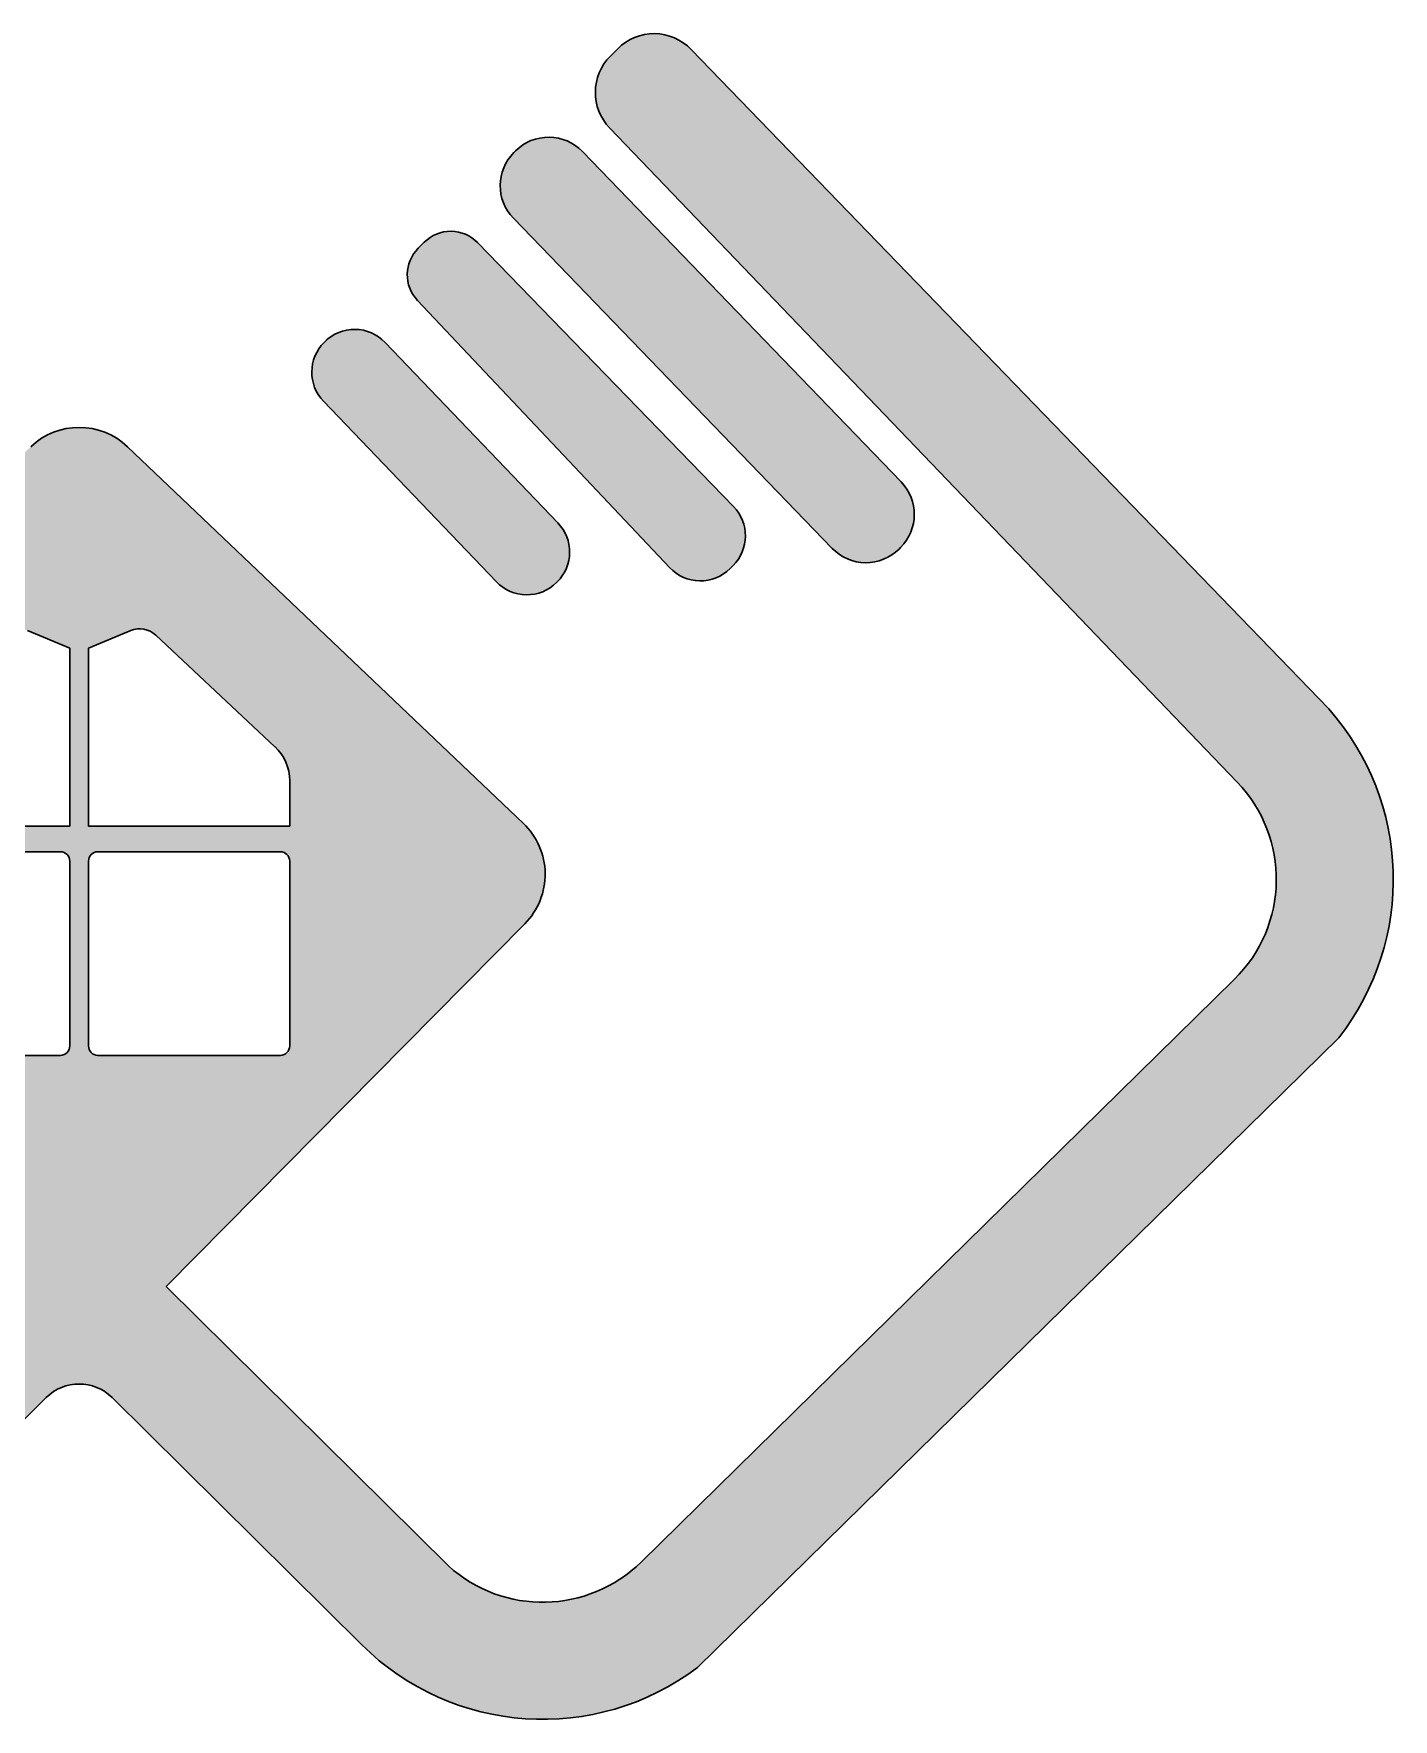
# Model space of a CAD drawing. Header units: millimetres. Extents: x -113526 to 211532, y -79714 to 28306.
# Drawn here: x 190692 to 191352, y -37287 to -36470 of the extents above; entities that cross this region are included whole.
import ezdxf

# ---------------------------------------------------------------- set-up
doc = ezdxf.new("R2010")
doc.units = ezdxf.units.MM
doc.linetypes.add('CONTINOUS', pattern=[0])
doc.layers.add('墙线', color=7, linetype='CONTINOUS', lineweight=30)

# ---------------------------------------------------------------- blocks, each defined once
blk = doc.blocks.new('h6t6h')
h = blk.add_hatch(color=8)
h.paths.add_polyline_path([(404143.6, -409356.4, 0.423868), (404014.3, -409355.7, 0.411106), (404012.2, -409482.3), (404381.6, -409868.1, 0.423868), (404510.9, -409868.8, 0.411106), (404513, -409742.2)], flags=17)
h.paths.add_polyline_path([(404341.5, -409143.4, 0.418658), (404227.5, -409142.5), (404214.7, -409155.3, 0.405752), (404213, -409266.8), (404752, -409837.9, 0.422727), (404881.1, -409839.8), (404887.4, -409833.4, 0.409783), (404888.4, -409707.1)], flags=17)
h.paths.add_polyline_path([(404565.4, -408948.5, 0.427006), (404421, -408949.1, 0.416551), (404417.9, -409091), (405099.3, -409796.8, 0.426273), (405243.6, -409796.4, 0.415823), (405246.5, -409654.6)], flags=17)
h.paths.add_polyline_path([(404797.8, -408730.4, 0.419023), (404640.9, -408729.1), (404625.4, -408744.6, 0.408179), (404623.8, -408898.6), (405964.7, -410296, -0.410793), (405958.5, -410717.8), (404691.4, -411962.4, -0.397324), (404279, -411971), (403675.9, -411373.9), (404442.5, -410598.7, 0.419801), (404439.3, -410384.6), (403593.4, -409579.4, 0.399861), (403386.6, -409579.4), (402540.7, -410384.6, 0.419801), (402537.5, -410598.7), (403304.1, -411373.9), (402710.2, -411961.8, -0.410139), (402288.9, -411962.7), (401021.5, -410717.8, -0.410793), (401015.3, -410296), (402356.2, -408898.6, 0.408179), (402354.6, -408744.6), (402339.1, -408729.1, 0.419023), (402182.2, -408730.4), (400819.6, -410139.6, 0.361228), (400798.3, -410842.3), (402168.5, -412188.1, 0.37227), (402886.1, -412139.5), (403419.6, -411611.3, -0.411302), (403560.4, -411611.3), (404093.9, -412139.5, 0.37227), (404811.5, -412188.1), (406181.7, -410842.3, 0.361228), (406160.4, -410139.6)])
h.paths.add_polyline_path([(403940, -410293.4), (403940, -410390), (403510, -410390), (403510, -410010), (403600.2, -409972.4, -0.294841), (403653.6, -409982.1), (403908.3, -410220.4, -0.207587)], flags=16)
h.paths.add_polyline_path([(403940, -410465), (403940, -410860, -0.414214), (403920, -410880), (403530, -410880, -0.414214), (403510, -410860), (403510, -410465, -0.414214), (403530, -410445), (403920, -410445, -0.414214)], flags=16)
h.paths.add_polyline_path([(403470, -410010), (403470, -410390), (403040, -410390), (403040, -410293.4, -0.207587), (403071.7, -410220.4), (403326.4, -409982.1, -0.294841), (403379.8, -409972.4)], flags=16)
h.paths.add_polyline_path([(403470, -410465), (403470, -410860, -0.414214), (403450, -410880), (403060, -410880, -0.414214), (403040, -410860), (403040, -410465, -0.414214), (403060, -410445), (403450, -410445, -0.414214)], flags=16)
h.paths.add_polyline_path([(402562.1, -409091, 0.416551), (402559, -408949.1, 0.427006), (402414.6, -408948.5), (401733.5, -409654.6, 0.415823), (401736.4, -409796.4, 0.426273), (401880.7, -409796.8)], flags=17)
h.paths.add_polyline_path([(402767, -409266.8, 0.405752), (402765.3, -409155.3), (402752.5, -409142.5, 0.418658), (402638.5, -409143.4), (402091.6, -409707.1, 0.409783), (402092.6, -409833.4), (402098.9, -409839.8, 0.422727), (402228, -409837.9)], flags=17)
h.paths.add_polyline_path([(402967.8, -409482.3, 0.411106), (402965.7, -409355.7, 0.423868), (402836.4, -409356.4), (402467, -409742.2, 0.411106), (402469.1, -409868.8, 0.423868), (402598.4, -409868.1)], flags=17)
for p, q in [((404640.9, -408729.1), (404625.4, -408744.6)), ((404797.8, -408730.4), (406160.4, -410139.6)), ((405964.7, -410296), (404623.8, -408898.6)), ((404422.7, -408947.3), (404419.1, -408950.9)), ((405246.5, -409654.6), (404565.4, -408948.5)), ((404417.9, -409091), (405099.3, -409796.8)), ((404227.5, -409142.5), (404214.7, -409155.3)), ((404888.4, -409707.1), (404341.5, -409143.4)), ((404213, -409266.8), (404752, -409837.9)), ((404022.2, -409347.8), (404013.5, -409356.5)), ((404513, -409742.2), (404143.6, -409356.4)), ((404381.6, -409868.1), (404012.2, -409482.3)), ((403593.4, -409579.4), (404439.3, -410384.6)), ((405245.3, -409794.7), (405242, -409798)), ((404887.4, -409833.4), (404881.1, -409839.8)), ((404511.6, -409868.1), (404510.2, -409869.5)), ((403379.8, -409972.4), (403470, -410010)), ((403600.2, -409972.4), (403510, -410010)), ((403908.3, -410220.4), (403653.6, -409982.1)), ((403470, -410010), (403470, -410390)), ((403510, -410010), (403510, -410390)), ((403940, -410390), (403940, -410293.4)), ((403040, -410390), (403470, -410390)), ((403940, -410390), (403510, -410390)), ((403450, -410445), (403060, -410445)), ((403530, -410445), (403920, -410445)), ((403470, -410465), (403470, -410860)), ((403510, -410465), (403510, -410860)), ((403940, -410860), (403940, -410465)), ((404442.5, -410598.7), (403675.9, -411373.9)), ((404691, -411962.7), (405958.5, -410717.8)), ((404811.5, -412188.1), (406181.7, -410842.3)), ((403450, -410880), (403060, -410880)), ((403530, -410880), (403920, -410880)), ((404279, -411971), (403675.9, -411373.9)), ((402886.1, -412139.5), (403419.6, -411611.3)), ((404093.9, -412139.5), (403560.4, -411611.3))]:
    blk.add_line(p, q)
for centre, radius, start, end in [((404718.7, -408806.8), 110, 44.0608, 135), ((404703.1, -408822.4), 110, 135, 223.8171), ((404493.4, -409018), 100, 43.9708, 135), ((404489.8, -409021.6), 100, 135, 223.9949), ((404284.1, -409199.1), 80, 44.1319, 135), ((404271.2, -409211.9), 80, 135, 223.3397), ((404078.6, -409418.7), 90, 43.7546, 135), ((404077.2, -409420.1), 90, 135, 223.7546), ((403490, -409688.1), 150, 46.4109, 133.5891), ((405174.6, -409724), 100, 315, 43.9708), ((404823.8, -409769.8), 90, 315, 44.1319), ((404448, -409804.5), 90, 315, 43.7546), ((405171.3, -409727.3), 100, 223.9949, 315), ((404817.4, -409776.2), 90, 223.3397, 315), ((404446.6, -409805.9), 90, 223.7546, 315), ((403619.4, -410018.6), 50, 46.9092, 112.6199), ((405748.2, -410503.8), 550, 322.0136, 41.4581), ((403840, -410293.4), 100, 0, 46.9092), ((405748.2, -410503.8), 300, 314.4869, 43.8171), ((404335.8, -410493.2), 150, 315.3201, 46.4109), ((403450, -410465), 20, 0, 90), ((403530, -410465), 20, 90, 180), ((403920, -410465), 20, 0, 90), ((403450, -410860), 20, 270, 0), ((403530, -410860), 20, 180, 270), ((403920, -410860), 20, 270, 0), ((403490, -411682.3), 100, 45.2851, 134.7149), ((404480.6, -411748.1), 300.5, 227.8522, 314.446), ((404480.8, -411748.7), 550, 225.2851, 306.9603)]:
    blk.add_arc(centre, radius, start, end)
blk = doc.blocks.new('logo')
at = {"xscale": 0.7000000000116418, "yscale": 0.7000000000116418, "zscale": 0.7000000000116418}
blk.add_blockref('h6t6h', (-282319.7, 289862.8), dxfattribs=at)

msp = doc.modelspace()

# ---------------------------------------------------------------- block references
at = {"layer": '墙线', "xscale": 0.3241141905309632, "yscale": 0.3241141905309632, "zscale": 0.3241141905260848}
msp.add_blockref('logo', (190674.5, -37693.13), dxfattribs=at)

doc.saveas('drawing.dxf')
